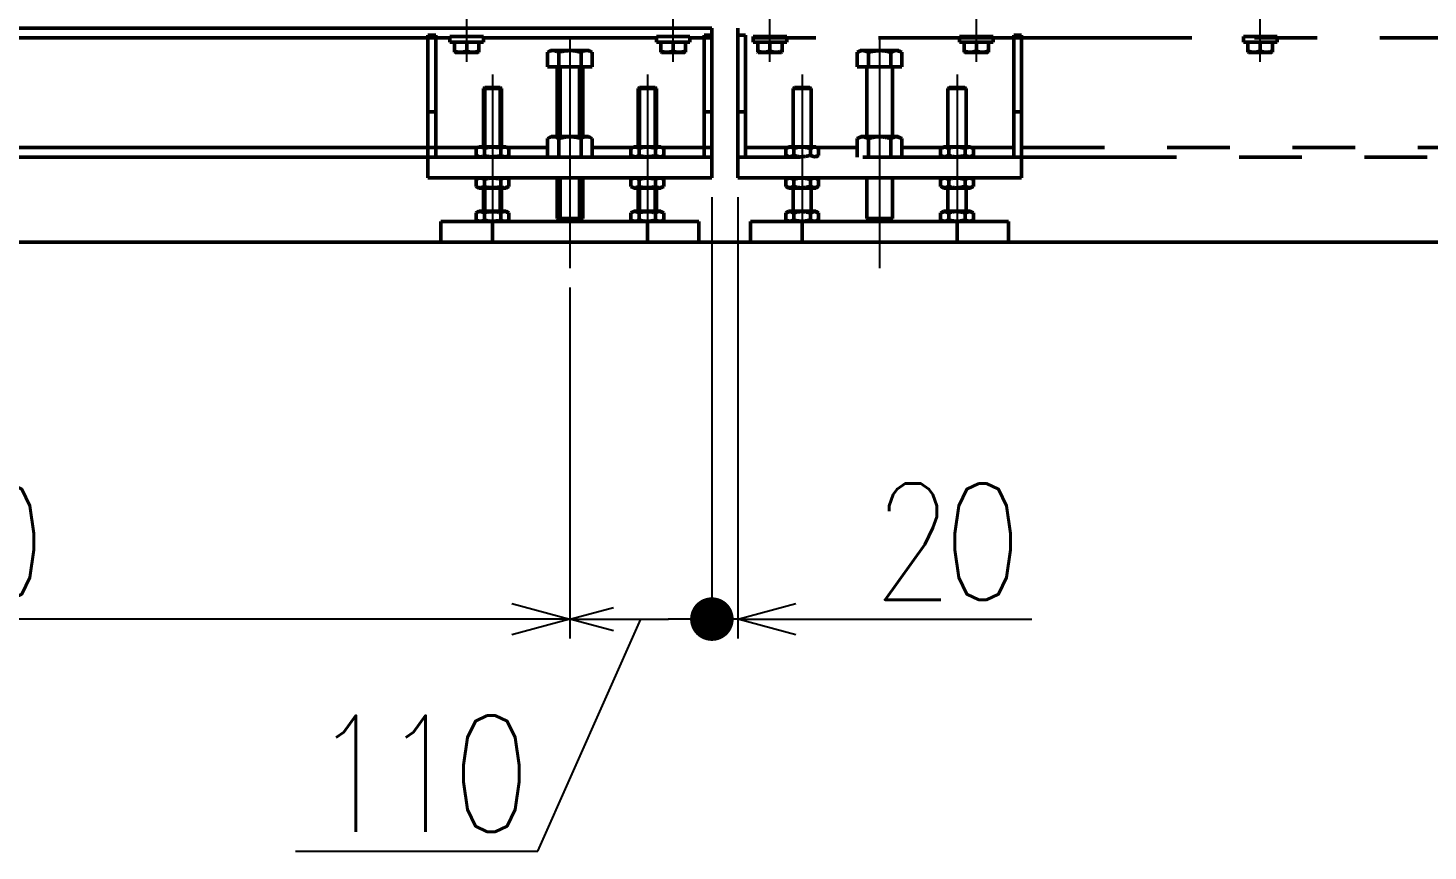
# Model space of a CAD drawing. Header units: millimetres. Extents: x -993 to 13147, y -7260 to 4342.
# Drawn here: x 3640 to 4725, y -522 to 116 of the extents above; entities that cross this region are included whole.
import ezdxf

# ---------------------------------------------------------------- set-up
doc = ezdxf.new("R2010")
doc.units = ezdxf.units.MM
doc.header["$LTSCALE"] = 7.649257
for name, pattern in [('CENTER', [50.8, 31.75, -6.35, 6.35, -6.35]), ('DASHED', [19.05, 12.7, -6.35]), ('PHANTOM', [63.5, 31.75, -6.35, 6.35, -6.35, 6.35, -6.35])]:
    doc.linetypes.add(name, pattern=pattern)
doc.layers.add('NoLayerName_001', color=7, linetype='Continuous')
doc.layers.add('NoLayerName_003', color=7, linetype='Continuous')
doc.styles.get("Standard").update_dxf_attribs({"font": 'txt', "bigfont": 'extfont2'})
doc.dimstyles.get("Standard").update_dxf_attribs({"dimtxt": 2.5, "dimasz": 2.5, "dimexe": 1.25, "dimexo": 0.625, "dimtad": 1, "dimzin": 0, "dimdsep": 46, "dimtxsty": 'Standard', "dimcen": 2.5, "dimadec": 0, "dimazin": 0, "dimtfac": 0.75, "dimtmove": 0, "dimatfit": 3, "dimfxl": 1, "dimarcsym": 0})

# ---------------------------------------------------------------- blocks, each defined once
blk = doc.blocks.new('_OPEN30')
at = {"color": 0, "linetype": 'ByBlock', "lineweight": -2}
for p, q in [((-1, 0.267949), (0, 0)), ((0, 0), (-1, -0.267949)), ((0, 0), (-1, 0))]:
    blk.add_line(p, q, dxfattribs=at)
blk = doc.blocks.new('*D1553')
at = {"layer": 'Defpoints', "color": 0}
for p in [(3070, -70), (4060, -70), (3070, -342)]:
    blk.add_point(p, dxfattribs=at)
at = {"layer": 'NoLayerName_001', "color": 0, "linetype": 'Continuous', "lineweight": 25}
for p, q in [((3070, -85), (3070, -357)), ((4060, -85), (4060, -357)), ((4015, -342), (3115, -342))]:
    blk.add_line(p, q, dxfattribs=at)
at = {"layer": 'NoLayerName_001', "color": 0, "lineweight": 25, "xscale": 45, "yscale": 45, "zscale": 45}
for p, rotation in [((3070, -342), 180), ((4060, -342), 360)]:
    blk.add_blockref('_OPEN30', p, dxfattribs=dict(at, rotation=rotation))
at = {"layer": 'NoLayerName_001', "color": 2, "lineweight": 50, "insert": (3565, -282), "char_height": 90, "attachment_point": 5}
blk.add_mtext('\\W0.8000;\\T0.8750;990', dxfattribs=at)
blk = doc.blocks.new('*D1567')
at = {"layer": 'Defpoints', "color": 0}
for p in [(4170, 0), (4190, 0), (4170, -342)]:
    blk.add_point(p, dxfattribs=at)
at = {"layer": 'NoLayerName_001', "color": 0, "linetype": 'Continuous', "lineweight": 25}
for p, q in [((4170, -15), (4170, -357)), ((4190, -15), (4190, -357)), ((4190, -342), (4170, -342)), ((4190, -342), (4418, -342)), ((4235, -342), (4280, -342))]:
    blk.add_line(p, q, dxfattribs=at)
at = {"layer": 'NoLayerName_001', "color": 0, "lineweight": 25, "xscale": 45, "yscale": 45, "zscale": 45, "rotation": 180}
blk.add_blockref('_OPEN30', (4190, -342), dxfattribs=at)
at = {"layer": 'NoLayerName_001', "color": 2, "lineweight": 50, "insert": (4349, -282), "char_height": 90, "attachment_point": 5}
blk.add_mtext('\\W0.8000;\\T0.8750;20', dxfattribs=at)
blk = doc.blocks.new('_NONE')
blk = doc.blocks.new('_DOT')
at = {"color": 0, "linetype": 'ByBlock', "lineweight": -2}
blk.add_line((-0.5, 0), (-1, 0), dxfattribs=at)
at = {"color": 0, "linetype": 'ByBlock', "lineweight": -2, "const_width": 0.5}
blk.add_lwpolyline([(-0.25, 0, 1), (0.25, 0, 1)], format="xyb", close=True, dxfattribs=at)
blk = doc.blocks.new('*D1568')
at = {"layer": 'Defpoints', "color": 0}
for p in [(4170, 0), (4060, -342), (4170, -342)]:
    blk.add_point(p, dxfattribs=at)
at = {"layer": 'NoLayerName_001', "color": 0, "linetype": 'Continuous', "lineweight": 25}
for p, q in [((4170, -15), (4170, -357)), ((4035.1, -521.7), (4115, -342)), ((4093.8, -342), (4136.3, -342)), ((3847.4, -521.7), (4035.1, -521.7))]:
    blk.add_line(p, q, dxfattribs=at)
at = {"layer": 'NoLayerName_001', "color": 0, "lineweight": 25, "xscale": 33.75, "yscale": 33.75, "zscale": 33.75}
blk.add_blockref('_DOT', (4170, -342), dxfattribs=at)
at = {"layer": 'NoLayerName_001', "color": 0, "lineweight": 25, "xscale": 33.75, "yscale": 33.75, "zscale": 33.75, "rotation": 180}
blk.add_blockref('_OPEN30', (4060, -342), dxfattribs=at)
at = {"layer": 'NoLayerName_001', "color": 2, "lineweight": 50, "insert": (3941.2, -461.7), "char_height": 90, "attachment_point": 5}
blk.add_mtext('\\W0.8000;\\T0.8750;110', dxfattribs=at)
blk = doc.blocks.new('JZB_0306')
at = {"layer": 'NoLayerName_001', "color": 7, "linetype": 'Continuous', "lineweight": 50}
for p, q in [((5.5, 48), (3.5, 46)), ((3.5, 46), (15.5, 46)), ((3.5, 46), (3.5, 44.1)), ((5.5, 48), (13.5, 48)), ((15.5, 46), (13.5, 48)), ((15.5, 44.1), (15.5, 46)), ((0, 0.3), (0, 8)), ((0, 0.3), (0.5, 0)), ((9.5, 8), (9.5, 1.1)), ((18.5, 0), (19, 0.3)), ((19, 8), (19, 0.3)), ((18.5, 0), (0.5, 0))]:
    blk.add_line(p, q, dxfattribs=at)
at = {"layer": 'NoLayerName_001', "color": 7, "linetype": 'Continuous', "lineweight": 50, "start_tangent": (-0.986522, -0.163629), "end_tangent": (-0.982197, 0.187856)}
for points in [[(9.5, 1.1), (4.4, 0.3), (0, 1.1)], [(19, 1.1), (13.9, 0.3), (9.5, 1.1)]]:
    blk.add_spline(points, degree=3, dxfattribs=at)
blk = doc.blocks.new('JZB_0307')
at = {"layer": 'NoLayerName_001', "color": 7, "linetype": 'Continuous', "lineweight": 50}
for p, q in [((5.5, 48), (3.5, 46)), ((3.5, 46), (15.5, 46)), ((3.5, 46), (3.5, 44.1)), ((5.5, 48), (13.5, 48)), ((15.5, 46), (13.5, 48)), ((15.5, 44.1), (15.5, 46)), ((0, 8), (0, 0.3)), ((0, 0.3), (0.5, 0)), ((9.5, 8), (9.5, 1.1)), ((18.5, 0), (19, 0.3)), ((19, 0.3), (19, 8)), ((18.5, 0), (0.5, 0))]:
    blk.add_line(p, q, dxfattribs=at)
at = {"layer": 'NoLayerName_001', "color": 7, "linetype": 'Continuous', "lineweight": 50, "start_tangent": (-0.986522, -0.163629), "end_tangent": (-0.982197, 0.187856)}
for points in [[(9.5, 1.1), (4.4, 0.3), (0, 1.1)], [(19, 1.1), (13.9, 0.3), (9.5, 1.1)]]:
    blk.add_spline(points, degree=3, dxfattribs=at)
blk = doc.blocks.new('JZB_0312')
at = {"layer": 'NoLayerName_001', "color": 7, "linetype": 'Continuous', "lineweight": 50}
for p, q in [((0, 0), (0, 16)), ((0, 16), (200, 16)), ((40, 16), (40, 0)), ((160, 0), (160, 16)), ((200, 16), (200, 0)), ((0, 0), (200, 0))]:
    blk.add_line(p, q, dxfattribs=at)
blk = doc.blocks.new('JZB_0313')
at = {"layer": 'NoLayerName_001', "color": 7, "linetype": 'Continuous', "lineweight": 50}
for p, q in [((0, 4.5), (0, 0)), ((26, 4.5), (0, 4.5)), ((26, 4.5), (26, 0)), ((26, 0), (0, 0))]:
    blk.add_line(p, q, dxfattribs=at)
blk = doc.blocks.new('JZB_0314')
at = {"layer": 'NoLayerName_001', "color": 7, "linetype": 'Continuous', "lineweight": 50}
for p, q in [((0, 4.5), (0, 0)), ((26, 4.5), (0, 4.5)), ((26, 4.5), (26, 0)), ((26, 0), (0, 0))]:
    blk.add_line(p, q, dxfattribs=at)
blk = doc.blocks.new('JZB_0370')
at = {"layer": 'NoLayerName_001', "color": 4, "linetype": 'CENTER', "lineweight": 25}
blk.add_line((17.3, 178.5), (17.3, 0), dxfattribs=at)
at = {"layer": 'NoLayerName_001', "color": 7, "linetype": 'Continuous', "lineweight": 50}
for p, q in [((2.3, 168.5), (0, 167.2)), ((0, 167.2), (0, 156)), ((2.3, 168.5), (32.3, 168.5)), ((8.7, 167.2), (8.7, 156)), ((26, 167.2), (26, 156)), ((34.6, 167.2), (32.3, 168.5)), ((34.6, 167.2), (34.6, 156)), ((0, 156), (34.6, 156)), ((7.3, 156), (7.3, 102)), ((27.3, 102), (27.3, 156)), ((7.3, 70), (7.3, 38.5)), ((27.3, 38.5), (27.3, 70)), ((7.3, 38.5), (9.8, 36)), ((7.3, 38.5), (27.3, 38.5)), ((24.8, 36), (27.3, 38.5))]:
    blk.add_line(p, q, dxfattribs=at)
at = {"layer": 'NoLayerName_001', "color": 3, "linetype": 'Continuous', "lineweight": 50}
for p, q in [((9.8, 156), (9.8, 102)), ((24.8, 102), (24.8, 156)), ((9.8, 70), (9.8, 36)), ((24.8, 36), (24.8, 70))]:
    blk.add_line(p, q, dxfattribs=at)
at = {"layer": 'NoLayerName_001', "color": 7, "linetype": 'Continuous', "lineweight": 50}
for points, start_tangent, end_tangent in [([(4.3, 168.5), (4, 168.5), (3, 168.4), (2, 168.1), (1, 167.7), (0, 167.2)], (-0.999719, -0.023692), (-0.885564, -0.464518)), ([(8.7, 167.2), (7.6, 167.7), (6.5, 168.1), (5.4, 168.4), (4.3, 168.5)], (-0.886713, 0.462321), (-0.996369, 0.085135)), ([(17.3, 168.5), (14.1, 168.3), (10.8, 167.7), (8.7, 167.2)], (-0.99811, -0.061451), (-0.967923, -0.251248)), ([(26, 167.2), (22.9, 167.9), (19.7, 168.4), (17.3, 168.5)], (-0.970984, 0.239145), (-0.998985, 0.045034)), ([(30.3, 168.5), (30, 168.5), (29, 168.4), (28, 168.1), (27, 167.7), (26, 167.2)], (-0.999719, -0.023692), (-0.885564, -0.464518)), ([(34.6, 167.2), (33.6, 167.7), (32.5, 168.1), (31.4, 168.4), (30.3, 168.5)], (-0.886713, 0.462321), (-0.996369, 0.085135))]:
    blk.add_spline(points, degree=3, dxfattribs=dict(at, start_tangent=start_tangent, end_tangent=end_tangent))
blk = doc.blocks.new('JZB_0371')
at = {"layer": 'NoLayerName_001', "color": 7, "linetype": 'Continuous', "lineweight": 50}
for p, q in [((2.2, 8), (0, 6.7)), ((0, 1.3), (0, 6.7)), ((0, 1.3), (2.2, 0)), ((2.2, 0), (23.2, 0)), ((6.4, 1.3), (6.4, 6.7)), ((19.1, 1.3), (19.1, 6.7)), ((25.4, 6.7), (23.2, 8)), ((23.2, 0), (25.4, 1.3)), ((25.4, 1.3), (25.4, 6.7))]:
    blk.add_line(p, q, dxfattribs=at)
for points, start_tangent, end_tangent in [([(6.4, 6.7), (5.5, 7.2), (4.7, 7.5), (3.8, 7.7), (2.9, 7.7), (1.5, 7.4), (0, 6.7)], (-0.888205, 0.459446), (-0.906686, -0.421806)), ([(0, 1.3), (0.8, 0.8), (1.7, 0.5), (2.5, 0.3), (3.4, 0.3), (4.9, 0.6), (6.4, 1.3)], (0.888205, -0.459446), (0.906686, 0.421806)), ([(19.1, 6.7), (16.8, 7.3), (14.5, 7.6), (12.9, 7.7), (11.2, 7.7), (9.6, 7.5), (8, 7.2), (6.4, 6.7)], (-0.970928, 0.239374), (-0.968065, -0.250698)), ([(6.4, 1.3), (8, 0.8), (9.6, 0.5), (11.2, 0.4), (12.8, 0.3), (14.5, 0.4), (16.8, 0.7), (19.1, 1.3)], (0.968065, -0.250698), (0.971023, 0.238988)), ([(25.4, 6.7), (24.6, 7.2), (23.7, 7.5), (22.9, 7.7), (22, 7.7), (20.5, 7.4), (19.1, 6.7)], (-0.888205, 0.459446), (-0.906686, -0.421806)), ([(19.1, 1.3), (19.9, 0.8), (20.7, 0.5), (21.6, 0.3), (22.5, 0.3), (23.9, 0.6), (25.4, 1.3)], (0.888205, -0.459446), (0.906686, 0.421806))]:
    blk.add_spline(points, degree=3, dxfattribs=dict(at, start_tangent=start_tangent, end_tangent=end_tangent))
blk = doc.blocks.new('JZB_0372')
at = {"layer": 'NoLayerName_001', "color": 7, "linetype": 'Continuous', "lineweight": 50}
for p, q in [((2.2, 8), (0, 6.7)), ((0, 1.3), (0, 6.7)), ((0, 1.3), (2.2, 0)), ((2.2, 0), (23.2, 0)), ((6.4, 1.3), (6.4, 6.7)), ((19.1, 1.3), (19.1, 6.7)), ((25.4, 6.7), (23.2, 8)), ((23.2, 0), (25.4, 1.3)), ((25.4, 1.3), (25.4, 6.7))]:
    blk.add_line(p, q, dxfattribs=at)
for points, start_tangent, end_tangent in [([(6.4, 6.7), (5.5, 7.2), (4.7, 7.5), (3.8, 7.7), (2.9, 7.7), (1.5, 7.4), (0, 6.7)], (-0.888205, 0.459446), (-0.906686, -0.421806)), ([(0, 1.3), (0.8, 0.8), (1.7, 0.5), (2.5, 0.3), (3.4, 0.3), (4.9, 0.6), (6.4, 1.3)], (0.888205, -0.459446), (0.906686, 0.421806)), ([(19.1, 6.7), (16.8, 7.3), (14.5, 7.6), (12.9, 7.7), (11.2, 7.7), (9.6, 7.5), (8, 7.2), (6.4, 6.7)], (-0.970928, 0.239374), (-0.968065, -0.250698)), ([(6.4, 1.3), (8, 0.8), (9.6, 0.5), (11.2, 0.4), (12.8, 0.3), (14.5, 0.4), (16.8, 0.7), (19.1, 1.3)], (0.968065, -0.250698), (0.971023, 0.238988)), ([(25.4, 6.7), (24.6, 7.2), (23.7, 7.5), (22.9, 7.7), (22, 7.7), (20.5, 7.4), (19.1, 6.7)], (-0.888205, 0.459446), (-0.906686, -0.421806)), ([(19.1, 1.3), (19.9, 0.8), (20.7, 0.5), (21.6, 0.3), (22.5, 0.3), (23.9, 0.6), (25.4, 1.3)], (0.888205, -0.459446), (0.906686, 0.421806))]:
    blk.add_spline(points, degree=3, dxfattribs=dict(at, start_tangent=start_tangent, end_tangent=end_tangent))
blk = doc.blocks.new('JZB_0373')
at = {"layer": 'NoLayerName_001', "color": 7, "linetype": 'Continuous', "lineweight": 50}
for p, q in [((2.2, 8), (0, 6.7)), ((0, 6.7), (0, 1.3)), ((0, 1.3), (2.2, 0)), ((23.2, 8), (2.2, 8)), ((6.4, 6.7), (6.4, 1.3)), ((19.1, 6.7), (19.1, 1.3)), ((25.4, 6.7), (23.2, 8)), ((23.2, 0), (25.4, 1.3)), ((25.4, 6.7), (25.4, 1.3))]:
    blk.add_line(p, q, dxfattribs=at)
for points, start_tangent, end_tangent in [([(0, 6.7), (0.8, 7.2), (1.7, 7.5), (2.5, 7.7), (3.4, 7.7), (4.9, 7.4), (6.4, 6.7)], (0.888205, 0.459446), (0.906686, -0.421806)), ([(6.4, 1.3), (5.5, 0.8), (4.7, 0.5), (3.8, 0.3), (2.9, 0.3), (1.5, 0.6), (0, 1.3)], (-0.888205, -0.459446), (-0.906686, 0.421806)), ([(6.4, 6.7), (8, 7.2), (9.6, 7.5), (11.2, 7.6), (12.8, 7.7), (14.5, 7.6), (16.8, 7.3), (19.1, 6.7)], (0.968065, 0.250698), (0.971023, -0.238988)), ([(19.1, 1.3), (16.8, 0.7), (14.5, 0.4), (12.9, 0.3), (11.2, 0.3), (9.6, 0.5), (8, 0.8), (6.4, 1.3)], (-0.970928, -0.239374), (-0.968065, 0.250698)), ([(19.1, 6.7), (19.9, 7.2), (20.7, 7.5), (21.6, 7.7), (22.5, 7.7), (23.9, 7.4), (25.4, 6.7)], (0.888205, 0.459446), (0.906686, -0.421806)), ([(25.4, 1.3), (24.6, 0.8), (23.7, 0.5), (22.9, 0.3), (22, 0.3), (20.5, 0.6), (19.1, 1.3)], (-0.888205, -0.459446), (-0.906686, 0.421806))]:
    blk.add_spline(points, degree=3, dxfattribs=dict(at, start_tangent=start_tangent, end_tangent=end_tangent))
blk = doc.blocks.new('JZB_0374')
at = {"layer": 'NoLayerName_001', "color": 7, "linetype": 'Continuous', "lineweight": 50}
for p, q in [((2.2, 8), (0, 6.7)), ((0, 1.3), (0, 6.7)), ((0, 1.3), (2.2, 0)), ((2.2, 8), (23.2, 8)), ((6.4, 1.3), (6.4, 6.7)), ((19.1, 1.3), (19.1, 6.7)), ((25.4, 6.7), (23.2, 8)), ((23.2, 0), (25.4, 1.3)), ((25.4, 1.3), (25.4, 6.7))]:
    blk.add_line(p, q, dxfattribs=at)
for points, start_tangent, end_tangent in [([(0, 6.7), (0.8, 7.2), (1.7, 7.5), (2.5, 7.7), (3.4, 7.7), (4.9, 7.4), (6.4, 6.7)], (0.888205, 0.459446), (0.906686, -0.421806)), ([(6.4, 1.3), (5.5, 0.8), (4.7, 0.5), (3.8, 0.3), (2.9, 0.3), (1.5, 0.6), (0, 1.3)], (-0.888205, -0.459446), (-0.906686, 0.421806)), ([(6.4, 6.7), (8, 7.2), (9.6, 7.5), (11.2, 7.6), (12.8, 7.7), (14.5, 7.6), (16.8, 7.3), (19.1, 6.7)], (0.968065, 0.250698), (0.971023, -0.238988)), ([(19.1, 1.3), (16.8, 0.7), (14.5, 0.4), (12.9, 0.3), (11.2, 0.3), (9.6, 0.5), (8, 0.8), (6.4, 1.3)], (-0.970928, -0.239374), (-0.968065, 0.250698)), ([(19.1, 6.7), (19.9, 7.2), (20.7, 7.5), (21.6, 7.7), (22.5, 7.7), (23.9, 7.4), (25.4, 6.7)], (0.888205, 0.459446), (0.906686, -0.421806)), ([(25.4, 1.3), (24.6, 0.8), (23.7, 0.5), (22.9, 0.3), (22, 0.3), (20.5, 0.6), (19.1, 1.3)], (-0.888205, -0.459446), (-0.906686, 0.421806))]:
    blk.add_spline(points, degree=3, dxfattribs=dict(at, start_tangent=start_tangent, end_tangent=end_tangent))
blk = doc.blocks.new('JZB_0375')
at = {"layer": 'NoLayerName_001', "color": 7, "linetype": 'Continuous', "lineweight": 50}
for p, q in [((2.2, 8), (0, 6.7)), ((0, 6.7), (0, 1.3)), ((0, 1.3), (2.2, 0)), ((23.2, 8), (2.2, 8)), ((6.4, 6.7), (6.4, 1.3)), ((19.1, 6.7), (19.1, 1.3)), ((25.4, 6.7), (23.2, 8)), ((23.2, 0), (25.4, 1.3)), ((25.4, 6.7), (25.4, 1.3))]:
    blk.add_line(p, q, dxfattribs=at)
for points, start_tangent, end_tangent in [([(0, 6.7), (0.8, 7.2), (1.7, 7.5), (2.5, 7.7), (3.4, 7.7), (4.9, 7.4), (6.4, 6.7)], (0.888205, 0.459446), (0.906686, -0.421806)), ([(6.4, 1.3), (5.5, 0.8), (4.7, 0.5), (3.8, 0.3), (2.9, 0.3), (1.5, 0.6), (0, 1.3)], (-0.888205, -0.459446), (-0.906686, 0.421806)), ([(6.4, 6.7), (8, 7.2), (9.6, 7.5), (11.2, 7.6), (12.8, 7.7), (14.5, 7.6), (16.8, 7.3), (19.1, 6.7)], (0.968065, 0.250698), (0.971023, -0.238988)), ([(19.1, 1.3), (16.8, 0.7), (14.5, 0.4), (12.9, 0.3), (11.2, 0.3), (9.6, 0.5), (8, 0.8), (6.4, 1.3)], (-0.970928, -0.239374), (-0.968065, 0.250698)), ([(19.1, 6.7), (19.9, 7.2), (20.7, 7.5), (21.6, 7.7), (22.5, 7.7), (23.9, 7.4), (25.4, 6.7)], (0.888205, 0.459446), (0.906686, -0.421806)), ([(25.4, 1.3), (24.6, 0.8), (23.7, 0.5), (22.9, 0.3), (22, 0.3), (20.5, 0.6), (19.1, 1.3)], (-0.888205, -0.459446), (-0.906686, 0.421806))]:
    blk.add_spline(points, degree=3, dxfattribs=dict(at, start_tangent=start_tangent, end_tangent=end_tangent))
blk = doc.blocks.new('JZB_0376')
at = {"layer": 'NoLayerName_001', "color": 7, "linetype": 'Continuous', "lineweight": 50}
for p, q in [((2.2, 8), (0, 6.7)), ((0, 1.3), (0, 6.7)), ((0, 1.3), (2.2, 0)), ((2.2, 8), (23.2, 8)), ((6.4, 1.3), (6.4, 6.7)), ((19.1, 1.3), (19.1, 6.7)), ((25.4, 6.7), (23.2, 8)), ((23.2, 0), (25.4, 1.3)), ((25.4, 1.3), (25.4, 6.7))]:
    blk.add_line(p, q, dxfattribs=at)
for points, start_tangent, end_tangent in [([(0, 6.7), (0.8, 7.2), (1.7, 7.5), (2.5, 7.7), (3.4, 7.7), (4.9, 7.4), (6.4, 6.7)], (0.888205, 0.459446), (0.906686, -0.421806)), ([(6.4, 1.3), (5.5, 0.8), (4.7, 0.5), (3.8, 0.3), (2.9, 0.3), (1.5, 0.6), (0, 1.3)], (-0.888205, -0.459446), (-0.906686, 0.421806)), ([(6.4, 6.7), (8, 7.2), (9.6, 7.5), (11.2, 7.6), (12.8, 7.7), (14.5, 7.6), (16.8, 7.3), (19.1, 6.7)], (0.968065, 0.250698), (0.971023, -0.238988)), ([(19.1, 1.3), (16.8, 0.7), (14.5, 0.4), (12.9, 0.3), (11.2, 0.3), (9.6, 0.5), (8, 0.8), (6.4, 1.3)], (-0.970928, -0.239374), (-0.968065, 0.250698)), ([(19.1, 6.7), (19.9, 7.2), (20.7, 7.5), (21.6, 7.7), (22.5, 7.7), (23.9, 7.4), (25.4, 6.7)], (0.888205, 0.459446), (0.906686, -0.421806)), ([(25.4, 1.3), (24.6, 0.8), (23.7, 0.5), (22.9, 0.3), (22, 0.3), (20.5, 0.6), (19.1, 1.3)], (-0.888205, -0.459446), (-0.906686, 0.421806))]:
    blk.add_spline(points, degree=3, dxfattribs=dict(at, start_tangent=start_tangent, end_tangent=end_tangent))
blk = doc.blocks.new('JZB_0377')
at = {"layer": 'NoLayerName_001', "color": 4, "linetype": 'CENTER', "lineweight": 25}
blk.add_line((7, 124), (7, 0), dxfattribs=at)
at = {"layer": 'NoLayerName_001', "color": 7, "linetype": 'Continuous', "lineweight": 50}
for p, q in [((1, 114), (0, 113)), ((0, 113), (14, 113)), ((0, 113), (0, 68)), ((13, 114), (1, 114)), ((14, 113), (13, 114)), ((14, 68), (14, 113)), ((0, 36), (0, 18)), ((14, 18), (14, 36))]:
    blk.add_line(p, q, dxfattribs=at)
at = {"layer": 'NoLayerName_001', "color": 3, "linetype": 'Continuous', "lineweight": 50}
for p, q in [((1, 114), (1, 68)), ((13, 68), (13, 114)), ((1, 36), (1, 18)), ((13, 18), (13, 36))]:
    blk.add_line(p, q, dxfattribs=at)
blk = doc.blocks.new('JZB_0378')
at = {"layer": 'NoLayerName_001', "color": 4, "linetype": 'CENTER', "lineweight": 25}
blk.add_line((7, 124.00968), (7, 0), dxfattribs=at)
at = {"layer": 'NoLayerName_001', "color": 7, "linetype": 'Continuous', "lineweight": 50}
for p, q in [((1, 114.00968), (0, 113.00968)), ((0, 113.00968), (14, 113.00968)), ((0, 113.00968), (0, 68)), ((13, 114.00968), (1, 114.00968)), ((14, 113.00968), (13, 114.00968)), ((14, 68), (14, 113.00968)), ((0, 36), (0, 18)), ((14, 18), (14, 36))]:
    blk.add_line(p, q, dxfattribs=at)
at = {"layer": 'NoLayerName_001', "color": 3, "linetype": 'Continuous', "lineweight": 50}
for p, q in [((1, 114.00968), (1, 68)), ((13, 68), (13, 114.00968)), ((1, 36), (1, 18)), ((13, 18), (13, 36))]:
    blk.add_line(p, q, dxfattribs=at)
blk = doc.blocks.new('JZB_0379')
at = {"layer": 'NoLayerName_001', "color": 7, "linetype": 'Continuous', "lineweight": 50}
for p, q in [((2.8, 16), (0, 14.4)), ((0, 0), (0, 14.4)), ((2.8, 16), (31.8, 16)), ((8.7, 0), (8.7, 14.4)), ((26, 0), (26, 14.4)), ((34.6, 14.4), (31.8, 16)), ((34.6, 0), (34.6, 14.4))]:
    blk.add_line(p, q, dxfattribs=at)
for points, start_tangent, end_tangent in [([(8.7, 14.4), (7.5, 15), (6.4, 15.4), (5.2, 15.7), (4, 15.7), (3, 15.6), (2, 15.3), (1, 14.9), (0, 14.4)], (-0.888206, 0.459446), (-0.885564, -0.464518)), ([(26, 14.4), (23.8, 14.9), (21.6, 15.4), (19.4, 15.6), (17.2, 15.7), (14.9, 15.6), (11.8, 15.1), (8.7, 14.4)], (-0.968027, 0.250845), (-0.971038, -0.238925)), ([(34.6, 14.4), (33.5, 15), (32.4, 15.4), (31.2, 15.7), (30, 15.7), (29, 15.6), (28, 15.3), (27, 14.9), (26, 14.4)], (-0.888206, 0.459446), (-0.885564, -0.464518))]:
    blk.add_spline(points, degree=3, dxfattribs=dict(at, start_tangent=start_tangent, end_tangent=end_tangent))
blk = doc.blocks.new('JZB_0388')
at = {"layer": 'NoLayerName_001', "color": 4, "linetype": 'CENTER', "lineweight": 25}
for p, q in [((4205, 159.9), (4205, 231.9)), ((4365, 159.9), (4365, 231.9)), ((4585, 159.9), (4585, 231.9)), ((4290, 178.5), (4290, 0)), ((4230, 150), (4230, 26)), ((4350, 150), (4350, 26))]:
    blk.add_line(p, q, dxfattribs=at)
at = {"layer": 'NoLayerName_001', "color": 3, "linetype": 'PHANTOM', "lineweight": 50}
for p, q in [((4180, 70), (4180, 186)), ((4180, 180.5), (4186, 180.5)), ((6474.9, 178.5), (4180, 178.5)), ((4186, 180.5), (4186, 86)), ((4218, 179.4), (4192, 179.4)), ((4192, 179.4), (4192, 174.9)), ((4218, 174.9), (4192, 174.9)), ((4195.5, 174.9), (4195.5, 167.2)), ((4205, 174.9), (4205, 168.1)), ((4214.5, 167.2), (4214.5, 174.9)), ((4218, 179.4), (4218, 174.9)), ((4352, 179.4), (4352, 174.9)), ((4378, 179.4), (4352, 179.4)), ((4378, 174.9), (4352, 174.9)), ((4355.5, 174.9), (4355.5, 167.2)), ((4365, 174.9), (4365, 168.1)), ((4374.5, 174.9), (4374.5, 167.2)), ((4378, 179.4), (4378, 174.9)), ((4394, 180.5), (4394, 86)), ((4394, 180.5), (4400, 180.5)), ((4400, 70), (4400, 180.5)), ((4598, 179.4), (4572, 179.4)), ((4572, 179.4), (4572, 174.9)), ((4598, 174.9), (4572, 174.9)), ((4575.5, 167.2), (4575.5, 174.9)), ((4585, 174.9), (4585, 168.1)), ((4594.5, 174.9), (4594.5, 167.2)), ((4598, 179.4), (4598, 174.9)), ((4195.5, 167.2), (4196, 166.9)), ((4214, 166.9), (4196, 166.9)), ((4214, 166.9), (4214.5, 167.2)), ((4275, 168.5), (4272.7, 167.2)), ((4272.7, 167.2), (4272.7, 156)), ((4275, 168.5), (4305, 168.5)), ((4281.3, 167.2), (4277, 168.5)), ((4281.3, 167.2), (4281.3, 156)), ((4298.7, 167.2), (4298.7, 156)), ((4307.3, 167.2), (4303, 168.5)), ((4307.3, 167.2), (4305, 168.5)), ((4307.3, 167.2), (4307.3, 156)), ((4355.5, 167.2), (4356, 166.9)), ((4374, 166.9), (4356, 166.9)), ((4374, 166.9), (4374.5, 167.2)), ((4575.5, 167.2), (4576, 166.9)), ((4594, 166.9), (4576, 166.9)), ((4594, 166.9), (4594.5, 167.2)), ((4272.7, 156), (4307.3, 156)), ((4280, 156), (4280, 102)), ((4300, 102), (4300, 156)), ((4180, 121), (4186, 121)), ((4394, 121), (4400, 121)), ((4275.5, 102), (4272.7, 100.4)), ((4272.7, 86), (4272.7, 100.4)), ((4275.5, 102), (4304.5, 102)), ((4281.3, 86), (4281.3, 100.4)), ((4298.7, 86), (4298.7, 100.4)), ((4307.3, 100.4), (4304.5, 102)), ((4307.3, 86), (4307.3, 100.4)), ((4218.6, 93.5), (4186, 93.5)), ((4219.5, 94), (4217.3, 92.7)), ((4217.3, 92.7), (4217.3, 87.3)), ((4217.3, 87.3), (4219.5, 86)), ((4219.5, 94), (4240.5, 94)), ((4223.6, 92.7), (4223.6, 87.3)), ((4236.4, 92.7), (4236.4, 87.3)), ((4242.7, 92.7), (4240.5, 94)), ((4240.5, 86), (4242.7, 87.3)), ((4272.7, 93.5), (4241.4, 93.5)), ((4242.7, 92.7), (4242.7, 87.3)), ((4338.6, 93.5), (4307.3, 93.5)), ((4339.5, 94), (4337.3, 92.7)), ((4337.3, 92.7), (4337.3, 87.3)), ((4337.3, 87.3), (4339.5, 86)), ((4339.5, 94), (4360.5, 94)), ((4343.6, 92.7), (4343.6, 87.3)), ((4356.4, 92.7), (4356.4, 87.3)), ((4362.7, 92.7), (4360.5, 94)), ((4360.5, 86), (4362.7, 87.3)), ((4394, 93.5), (4361.4, 93.5)), ((4362.7, 92.7), (4362.7, 87.3)), ((4950, 93.5), (4400, 93.5)), ((6462.9, 86), (4180, 86)), ((4180, 70), (4400, 70)), ((4219.5, 70), (4217.3, 68.7)), ((4217.3, 63.3), (4217.3, 68.7)), ((4223.6, 63.3), (4223.6, 68.7)), ((4236.4, 63.3), (4236.4, 68.7)), ((4242.7, 68.7), (4240.5, 70)), ((4242.7, 63.3), (4242.7, 68.7)), ((4280, 70), (4280, 38.5)), ((4300, 38.5), (4300, 70)), ((4339.5, 70), (4337.3, 68.7)), ((4337.3, 63.3), (4337.3, 68.7)), ((4343.6, 63.3), (4343.6, 68.7)), ((4356.4, 63.3), (4356.4, 68.7)), ((4362.7, 68.7), (4360.5, 70)), ((4362.7, 63.3), (4362.7, 68.7)), ((4217.3, 63.3), (4219.5, 62)), ((4219.5, 62), (4240.5, 62)), ((4240.5, 62), (4242.7, 63.3)), ((4337.3, 63.3), (4339.5, 62)), ((4339.5, 62), (4360.5, 62)), ((4360.5, 62), (4362.7, 63.3)), ((4219.5, 44), (4217.3, 42.7)), ((4219.5, 44), (4240.5, 44)), ((4242.7, 42.7), (4240.5, 44)), ((4339.5, 44), (4337.3, 42.7)), ((4339.5, 44), (4360.5, 44)), ((4362.7, 42.7), (4360.5, 44)), ((4390, 36), (4190, 36)), ((4190, 20), (4190, 36)), ((4217.3, 37.3), (4217.3, 42.7)), ((4217.3, 37.3), (4219.5, 36)), ((4223.6, 37.3), (4223.6, 42.7)), ((4230, 36), (4230, 20)), ((4236.4, 37.3), (4236.4, 42.7)), ((4240.5, 36), (4242.7, 37.3)), ((4242.7, 37.3), (4242.7, 42.7)), ((4300, 38.5), (4280, 38.5)), ((4280, 38.5), (4282.5, 36)), ((4297.5, 36), (4300, 38.5)), ((4337.3, 37.3), (4337.3, 42.7)), ((4337.3, 37.3), (4339.5, 36)), ((4343.6, 37.3), (4343.6, 42.7)), ((4350, 20), (4350, 36)), ((4356.4, 37.3), (4356.4, 42.7)), ((4360.5, 36), (4362.7, 37.3)), ((4362.7, 37.3), (4362.7, 42.7)), ((4390, 36), (4390, 20))]:
    blk.add_line(p, q, dxfattribs=at)
at = {"layer": 'NoLayerName_001', "color": 3, "linetype": 'Continuous', "lineweight": 50}
blk.add_line((0, 20), (6962.9, 20), dxfattribs=at)
at = {"layer": 'NoLayerName_001', "color": 3, "linetype": 'PHANTOM', "lineweight": 50}
for points, start_tangent, end_tangent in [([(4205, 168.1), (4199.9, 167.2), (4195.5, 168.1)], (-0.986522, -0.163629), (-0.982197, 0.187856)), ([(4214.5, 168.1), (4209.4, 167.2), (4205, 168.1)], (-0.986522, -0.163629), (-0.982197, 0.187856)), ([(4277, 168.5), (4276.7, 168.5), (4272.7, 167.2)], (-0.999719, -0.023692), (-0.949267, -0.314471)), ([(4290, 168.5), (4283.5, 167.7), (4281.3, 167.2)], (-0.992966, -0.118399), (-0.967923, -0.251248)), ([(4298.7, 167.2), (4292.4, 168.4), (4290, 168.5)], (-0.981386, 0.192044), (-0.998985, 0.045034)), ([(4303, 168.5), (4302.7, 168.5), (4298.7, 167.2)], (-0.999719, -0.023692), (-0.949267, -0.314471)), ([(4365, 168.1), (4359.9, 167.2), (4355.5, 168.1)], (-0.986522, -0.163629), (-0.982197, 0.187856)), ([(4374.5, 168.1), (4369.4, 167.2), (4365, 168.1)], (-0.986522, -0.163629), (-0.982197, 0.187856)), ([(4585, 168.1), (4579.9, 167.2), (4575.5, 168.1)], (-0.986522, -0.163629), (-0.982197, 0.187856)), ([(4594.5, 168.1), (4589.4, 167.2), (4585, 168.1)], (-0.986522, -0.163629), (-0.982197, 0.187856)), ([(4281.3, 100.4), (4276.7, 101.7), (4272.7, 100.4)], (-0.961125, 0.276114), (-0.949267, -0.314471)), ([(4298.7, 100.4), (4296.4, 100.9), (4287.6, 101.6), (4281.3, 100.4)], (-0.968027, 0.250845), (-0.981307, -0.192451)), ([(4307.3, 100.4), (4302.7, 101.7), (4298.7, 100.4)], (-0.961125, 0.276114), (-0.949267, -0.314471)), ([(4217.3, 92.7), (4220.7, 93.7), (4223.6, 92.7)], (0.961124, 0.276116), (0.949268, -0.314469)), ([(4223.6, 87.3), (4220.2, 86.3), (4217.3, 87.3)], (-0.961124, -0.276116), (-0.949268, 0.314469)), ([(4223.6, 92.7), (4225.3, 93.2), (4231.8, 93.6), (4236.4, 92.7)], (0.968065, 0.250698), (0.981278, -0.192599)), ([(4236.4, 87.3), (4231.8, 86.4), (4225.3, 86.8), (4223.6, 87.3)], (-0.981278, -0.192599), (-0.968065, 0.250698)), ([(4236.4, 92.7), (4239.8, 93.7), (4242.7, 92.7)], (0.961124, 0.276116), (0.949268, -0.314469)), ([(4242.7, 87.3), (4239.3, 86.3), (4236.4, 87.3)], (-0.961124, -0.276116), (-0.949268, 0.314469)), ([(4337.3, 92.7), (4340.7, 93.7), (4343.6, 92.7)], (0.961124, 0.276116), (0.949268, -0.314469)), ([(4343.6, 87.3), (4340.2, 86.3), (4337.3, 87.3)], (-0.961124, -0.276116), (-0.949268, 0.314469)), ([(4343.6, 92.7), (4345.3, 93.2), (4351.8, 93.6), (4356.4, 92.7)], (0.968065, 0.250698), (0.981278, -0.192599)), ([(4356.4, 87.3), (4351.8, 86.4), (4345.3, 86.8), (4343.6, 87.3)], (-0.981278, -0.192599), (-0.968065, 0.250698)), ([(4356.4, 92.7), (4359.8, 93.7), (4362.7, 92.7)], (0.961124, 0.276116), (0.949268, -0.314469)), ([(4362.7, 87.3), (4359.3, 86.3), (4356.4, 87.3)], (-0.961124, -0.276116), (-0.949268, 0.314469)), ([(4223.6, 68.7), (4220.2, 69.7), (4217.3, 68.7)], (-0.961124, 0.276116), (-0.949268, -0.314469)), ([(4236.4, 68.7), (4231.8, 69.6), (4225.3, 69.2), (4223.6, 68.7)], (-0.981278, 0.192599), (-0.968065, -0.250698)), ([(4242.7, 68.7), (4239.3, 69.7), (4236.4, 68.7)], (-0.961124, 0.276116), (-0.949268, -0.314469)), ([(4343.6, 68.7), (4340.2, 69.7), (4337.3, 68.7)], (-0.961124, 0.276116), (-0.949268, -0.314469)), ([(4356.4, 68.7), (4351.8, 69.6), (4345.3, 69.2), (4343.6, 68.7)], (-0.981278, 0.192599), (-0.968065, -0.250698)), ([(4362.7, 68.7), (4359.3, 69.7), (4356.4, 68.7)], (-0.961124, 0.276116), (-0.949268, -0.314469)), ([(4217.3, 63.3), (4220.7, 62.3), (4223.6, 63.3)], (0.961124, -0.276116), (0.949268, 0.314469)), ([(4223.6, 63.3), (4225.3, 62.8), (4231.8, 62.4), (4236.4, 63.3)], (0.968065, -0.250698), (0.981278, 0.192599)), ([(4236.4, 63.3), (4239.8, 62.3), (4242.7, 63.3)], (0.961124, -0.276116), (0.949268, 0.314469)), ([(4337.3, 63.3), (4340.7, 62.3), (4343.6, 63.3)], (0.961124, -0.276116), (0.949268, 0.314469)), ([(4343.6, 63.3), (4345.3, 62.8), (4351.8, 62.4), (4356.4, 63.3)], (0.968065, -0.250698), (0.981278, 0.192599)), ([(4356.4, 63.3), (4359.8, 62.3), (4362.7, 63.3)], (0.961124, -0.276116), (0.949268, 0.314469)), ([(4217.3, 42.7), (4220.7, 43.7), (4223.6, 42.7)], (0.961124, 0.276116), (0.949268, -0.314469)), ([(4223.6, 42.7), (4225.3, 43.2), (4231.8, 43.6), (4236.4, 42.7)], (0.968065, 0.250698), (0.981278, -0.192599)), ([(4236.4, 42.7), (4239.8, 43.7), (4242.7, 42.7)], (0.961124, 0.276116), (0.949268, -0.314469)), ([(4337.3, 42.7), (4340.7, 43.7), (4343.6, 42.7)], (0.961124, 0.276116), (0.949268, -0.314469)), ([(4343.6, 42.7), (4345.3, 43.2), (4351.8, 43.6), (4356.4, 42.7)], (0.968065, 0.250698), (0.981278, -0.192599)), ([(4356.4, 42.7), (4359.8, 43.7), (4362.7, 42.7)], (0.961124, 0.276116), (0.949268, -0.314469)), ([(4223.6, 37.3), (4220.2, 36.3), (4217.3, 37.3)], (-0.961124, -0.276116), (-0.949268, 0.314469)), ([(4230.5, 36.3), (4225.3, 36.8), (4223.6, 37.3)], (-0.994444, 0.105263), (-0.968065, 0.250698)), ([(4236.4, 37.3), (4231.8, 36.4), (4230.5, 36.3)], (-0.981278, -0.192599), (-0.998276, -0.058688)), ([(4242.7, 37.3), (4239.3, 36.3), (4236.4, 37.3)], (-0.961124, -0.276116), (-0.949268, 0.314469)), ([(4343.6, 37.3), (4340.2, 36.3), (4337.3, 37.3)], (-0.961124, -0.276116), (-0.949268, 0.314469)), ([(4350.5, 36.3), (4345.3, 36.8), (4343.6, 37.3)], (-0.994444, 0.105263), (-0.968065, 0.250698)), ([(4356.4, 37.3), (4351.8, 36.4), (4350.5, 36.3)], (-0.981278, -0.192599), (-0.998276, -0.058688)), ([(4362.7, 37.3), (4359.3, 36.3), (4356.4, 37.3)], (-0.961124, -0.276116), (-0.949268, 0.314469))]:
    blk.add_spline(points, degree=3, dxfattribs=dict(at, start_tangent=start_tangent, end_tangent=end_tangent))
at = {"layer": 'NoLayerName_003', "color": 3, "linetype": 'PHANTOM', "lineweight": 50}
for p, q in [((4224, 140), (4223, 139)), ((4223, 139), (4223, 94)), ((4223, 139), (4237, 139)), ((4236, 140), (4224, 140)), ((4237, 139), (4236, 140)), ((4237, 94), (4237, 139)), ((4344, 140), (4343, 139)), ((4343, 139), (4357, 139)), ((4343, 139), (4343, 94)), ((4356, 140), (4344, 140)), ((4357, 139), (4356, 140)), ((4357, 94), (4357, 139)), ((4223, 62), (4223, 44)), ((4237, 44), (4237, 62)), ((4343, 62), (4343, 44)), ((4357, 44), (4357, 62))]:
    blk.add_line(p, q, dxfattribs=at)
blk = doc.blocks.new('JZB_0389')
at = {"layer": 'NoLayerName_001', "color": 7, "linetype": 'Continuous', "lineweight": 50}
for p, q in [((4170, 116), (0, 116)), ((3956, 110.5), (3950, 110.5)), ((3950, 110.5), (3950, 16)), ((3956, 110.5), (3956, 16)), ((4170, 110.5), (4164, 110.5)), ((4164, 110.5), (4164, 16)), ((4170, 116), (4170, 16)), ((4170, 110.5), (4170, 16)), ((3950, 108.5), (3180, 108.5)), ((3956, 108.5), (3967, 108.5)), ((3993, 108.5), (4127, 108.5)), ((4153, 108.5), (4164, 108.5)), ((3956, 51), (3950, 51)), ((4170, 51), (4164, 51)), ((3950, 23.5), (3180, 23.5)), ((3989, 23.5), (3956, 23.5)), ((4011, 23.5), (4042.7, 23.5)), ((4077.3, 23.5), (4109, 23.5)), ((4131, 23.5), (4164, 23.5)), ((4170, 16), (0, 16)), ((3950, 0), (3950, 16)), ((4170, 0), (4170, 16)), ((3950, 0), (4170, 0))]:
    blk.add_line(p, q, dxfattribs=at)
at = {"layer": 'NoLayerName_001', "color": 3, "linetype": 'DASHED', "lineweight": 50}
for p, q in [((3950, 108.5), (3956, 108.5)), ((4164, 108.5), (4170, 108.5)), ((3950, 23.5), (3956, 23.5)), ((4164, 23.5), (4170, 23.5))]:
    blk.add_line(p, q, dxfattribs=at)

msp = doc.modelspace()

# ---------------------------------------------------------------- linework, layer by layer
at = {"layer": 'NoLayerName_001', "color": 4, "linetype": 'CENTER', "lineweight": 25}
for p, q in [((4140, 89.9186), (4140, 151.9186)), ((3980, 89.9186), (3980, 149.9186))]:
    msp.add_line(p, q, dxfattribs=at)
at = {"layer": 'NoLayerName_001', "color": 3, "linetype": 'Continuous', "lineweight": 50}
msp.add_line((3110, -50), (3900, -50), dxfattribs=at)

# ---------------------------------------------------------------- block references
at = {"layer": 'NoLayerName_001'}
for name, p in [('JZB_0388', (10, -70)), ('JZB_0307', (3970.5, 96.9186)), ('JZB_0306', (4130.5, 96.9186)), ('JZB_0389', (0, 0)), ('JZB_0314', (3967, 104.9186)), ('JZB_0370', (4042.6794, -70)), ('JZB_0313', (4127, 104.9186)), ('JZB_0377', (3993, -44)), ('JZB_0378', (4113, -44)), ('JZB_0373', (3987.2983, 16)), ('JZB_0379', (4042.6794, 16)), ('JZB_0375', (4107.2983, 16)), ('JZB_0372', (3987.2983, -8)), ('JZB_0371', (4107.2983, -8)), ('JZB_0374', (3987.2983, -34)), ('JZB_0376', (4107.2983, -34)), ('JZB_0312', (3960, -50))]:
    msp.add_blockref(name, p, dxfattribs=at)

# ---------------------------------------------------------------- dimensions: what is measured, and where the dimension line sits
at = {"layer": 'NoLayerName_001', "color": 3, "linetype": 'Continuous', "lineweight": 50}
dim = msp.add_linear_dim(base=(4170, -341.9642), p1=(4060, -341.9642), p2=(4170, 0), text='\\W0.8000;\\T0.8750;<>', dimstyle='Standard', override={"dimtxt": 90, "dimasz": 33.75, "dimexe": 15, "dimexo": 15, "dimgap": 15, "dimdec": 3, "dimzin": 8, "dimblk1": 'OPEN30', "dimblk2": 'DOT', "dimsah": 1, "dimse1": 1, "dimclrd": 0, "dimclre": 0, "dimclrt": 2, "dimtp": 0, "dimtm": 0, "dimtmove": 1, "dimlwd": 25, "dimlwe": 25}, dxfattribs=at)
dim.commit()
dim.dimension.update_dxf_attribs({"geometry": '*D1568', "text_midpoint": (4020.0886, -521.6707), "dimtype": 160})
for base, p1, p2, override, picture, middle in [((4170, -341.9642), (4190, 0), (4170, 0), {"dimtxt": 90, "dimasz": 45, "dimexe": 15, "dimexo": 15, "dimgap": 15, "dimdec": 3, "dimzin": 8, "dimblk1": 'OPEN30', "dimblk2": 'NONE', "dimsah": 1, "dimclrd": 0, "dimclre": 0, "dimclrt": 2, "dimtp": 0, "dimtm": 0, "dimlwd": 25, "dimlwe": 25}, '*D1567', (4349, -341.9642)), ((3070, -341.9642), (4060, -70), (3070, -70), {"dimtxt": 90, "dimasz": 45, "dimexe": 15, "dimexo": 15, "dimgap": 15, "dimdec": 3, "dimzin": 8, "dimblk": 'OPEN30', "dimclrd": 0, "dimclre": 0, "dimclrt": 2, "dimtp": 0, "dimtm": 0, "dimlwd": 25, "dimlwe": 25}, '*D1553', (3565, -341.9642))]:
    dim = msp.add_linear_dim(base=base, p1=p1, p2=p2, angle=180, text='\\W0.8000;\\T0.8750;<>', dimstyle='Standard', override=override, dxfattribs=at)
    dim.commit()
    dim.dimension.update_dxf_attribs({"geometry": picture, "text_midpoint": middle, "dimtype": 160})

doc.saveas('drawing.dxf')
